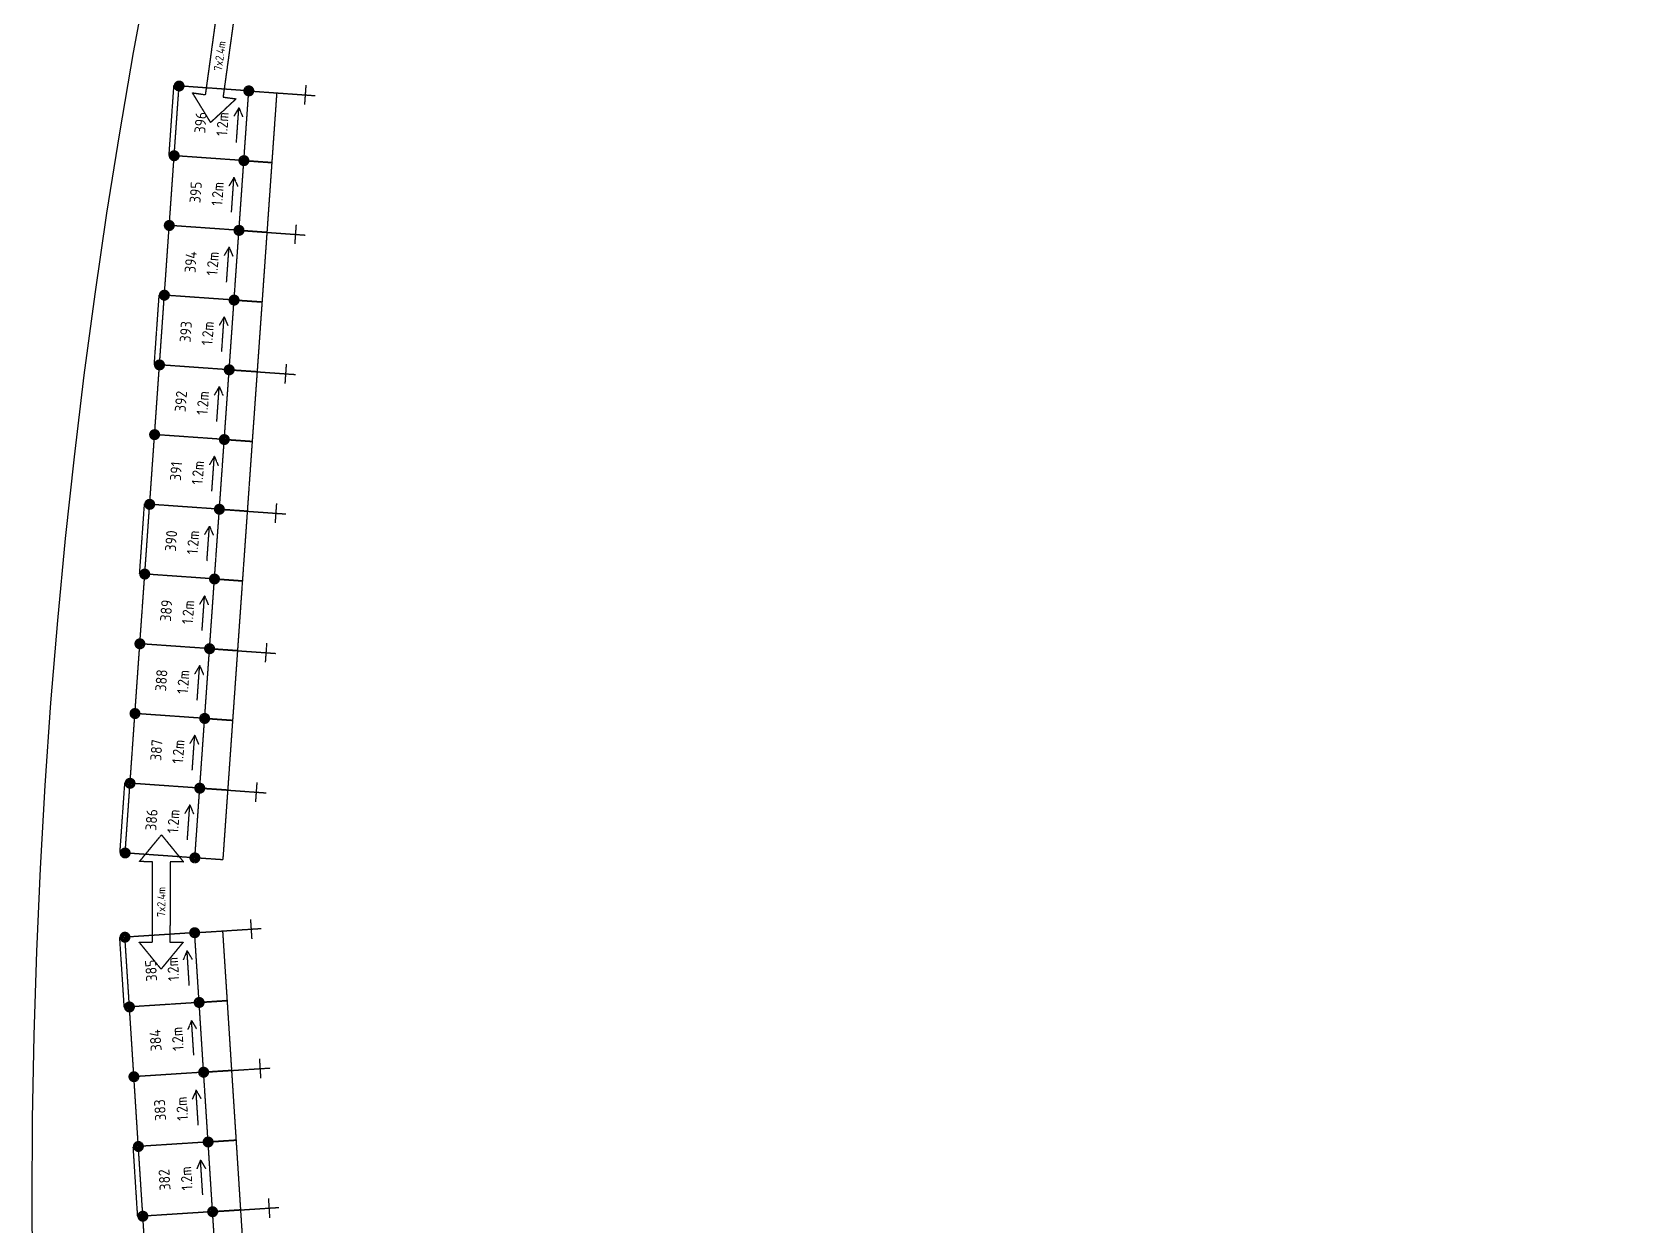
# Model space of a CAD drawing. Header units: millimetres. Extents: x -104667 to 131446, y -104429 to 134339.
# Drawn here: x -104667 to -75532, y 13225 to 34899 of the extents above; entities that cross this region are included whole.
import ezdxf
from ezdxf.enums import TextEntityAlignment as Align

# ---------------------------------------------------------------- set-up
doc = ezdxf.new("R2010")
doc.units = ezdxf.units.MM
doc.linetypes.add('KwikScaf_DASHED', pattern=[3.75, 2.5, -1.25])
doc.linetypes.add('KwikScaf_Line', pattern=[1, 1, 0])
doc.layers.get('0').update_dxf_attribs({"linetype": 'CONTINUOUS'})
doc.layers.add('KwikScaf Schematic', color=7, linetype='CONTINUOUS')
doc.styles.add('KwikScaf ISO', font='isocp.shx')

msp = doc.modelspace()

# ---------------------------------------------------------------- linework, layer by layer
msp.add_circle((13389, 13628), 118057)
at = {"layer": 'KwikScaf Schematic', "color": 3, "linetype": 'KwikScaf_Line'}
for p, q in [((-101513, 33762), (-101313, 35211)), ((-100996, 35168), (-101196, 33718)), ((-101421, 33257), (-101751, 33795)), ((-101751, 33795), (-101513, 33762)), ((-100958, 33686), (-101421, 33257)), ((-101196, 33718), (-100958, 33686)), ((-102717, 19826), (-102315, 20313)), ((-102315, 20313), (-101917, 19824)), ((-102477, 19825), (-102717, 19826)), ((-102481, 18362), (-102477, 19825)), ((-102157, 19824), (-102161, 18362)), ((-101917, 19824), (-102157, 19824)), ((-102322, 17874), (-102721, 18363)), ((-102721, 18363), (-102481, 18362)), ((-101921, 18361), (-102322, 17874)), ((-102161, 18362), (-101921, 18361))]:
    msp.add_line(p, q, dxfattribs=at)
at = {"layer": 'KwikScaf Schematic', "color": 1, "linetype": 'KwikScaf_DASHED'}
for p, q in [((-102094, 33926), (-102183, 32659)), ((-102362, 30125), (-102451, 28859)), ((-102629, 26325), (-102718, 25058)), ((-102986, 21257), (-103075, 19990)), ((-103079, 18447), (-102997, 17179)), ((-102834, 14645), (-102753, 13377))]:
    msp.add_line(p, q, dxfattribs=at)
at = {"layer": 'KwikScaf Schematic', "color": 1, "linetype": 'KwikScaf_Line'}
for p, q in [((-102084, 32652), (-101995, 33919)), ((-100728, 33830), (-101995, 33919)), ((-100817, 32563), (-100728, 33830)), ((-100728, 33830), (-100221, 33794)), ((-99710, 33583), (-99685, 33932)), ((-100908, 33524), (-100999, 33371)), ((-100953, 32891), (-100908, 33524)), ((-100908, 33524), (-100840, 33360)), ((-100221, 33794), (-100310, 32527)), ((-100221, 33794), (-99523, 33745)), ((-102173, 31385), (-102084, 32652)), ((-100817, 32563), (-102084, 32652)), ((-100906, 31296), (-100817, 32563)), ((-100817, 32563), (-100310, 32527)), ((-100310, 32527), (-100817, 32563)), ((-100310, 32527), (-100399, 31260)), ((-100998, 32257), (-101088, 32105)), ((-101042, 31624), (-100998, 32257)), ((-100998, 32257), (-100929, 32093)), ((-102262, 30118), (-102173, 31385)), ((-100906, 31296), (-102173, 31385)), ((-100995, 30029), (-100906, 31296)), ((-100906, 31296), (-100399, 31260)), ((-100399, 31260), (-100906, 31296)), ((-100399, 31260), (-100488, 29994)), ((-100399, 31260), (-99701, 31211)), ((-99888, 31049), (-99863, 31398)), ((-101087, 30991), (-101177, 30838)), ((-101131, 30357), (-101087, 30991)), ((-101087, 30991), (-101019, 30827)), ((-102351, 28852), (-102262, 30118)), ((-100995, 30029), (-102262, 30118)), ((-101084, 28762), (-100995, 30029)), ((-100995, 30029), (-100488, 29994)), ((-100488, 29994), (-100995, 30029)), ((-101176, 29724), (-101266, 29571)), ((-101220, 29090), (-101176, 29724)), ((-101176, 29724), (-101108, 29560)), ((-100488, 29994), (-100577, 28727)), ((-102440, 27585), (-102351, 28852)), ((-101084, 28762), (-102351, 28852)), ((-100066, 28515), (-100042, 28864)), ((-101173, 27496), (-101084, 28762)), ((-101084, 28762), (-100577, 28727)), ((-100577, 28727), (-101084, 28762)), ((-100577, 28727), (-100667, 27460)), ((-100577, 28727), (-99879, 28678)), ((-101265, 28457), (-101355, 28304)), ((-101309, 27823), (-101265, 28457)), ((-101265, 28457), (-101197, 28293)), ((-102529, 26318), (-102440, 27585)), ((-101173, 27496), (-102440, 27585)), ((-101262, 26229), (-101173, 27496)), ((-101173, 27496), (-100667, 27460)), ((-100667, 27460), (-101173, 27496)), ((-100667, 27460), (-100756, 26193)), ((-101354, 27190), (-101444, 27037)), ((-101399, 26556), (-101354, 27190)), ((-101354, 27190), (-101286, 27026)), ((-102618, 25051), (-102529, 26318)), ((-101262, 26229), (-102529, 26318)), ((-101352, 24962), (-101262, 26229)), ((-101262, 26229), (-100756, 26193)), ((-100756, 26193), (-101262, 26229)), ((-100244, 25982), (-100220, 26331)), ((-100756, 26193), (-100845, 24926)), ((-100756, 26193), (-100057, 26144)), ((-101443, 25923), (-101533, 25770)), ((-101488, 25290), (-101443, 25923)), ((-101443, 25923), (-101375, 25759)), ((-102708, 23784), (-102618, 25051)), ((-101352, 24962), (-102618, 25051)), ((-101441, 23695), (-101352, 24962)), ((-101352, 24962), (-100845, 24926)), ((-100845, 24926), (-101352, 24962)), ((-100845, 24926), (-100934, 23659)), ((-101532, 24656), (-101623, 24503)), ((-101577, 24023), (-101532, 24656)), ((-101532, 24656), (-101464, 24492)), ((-102797, 22517), (-102708, 23784)), ((-101441, 23695), (-102708, 23784)), ((-101530, 22428), (-101441, 23695)), ((-101441, 23695), (-100934, 23659)), ((-100934, 23659), (-101441, 23695)), ((-100934, 23659), (-101023, 22392)), ((-100934, 23659), (-100236, 23610)), ((-100423, 23448), (-100398, 23797)), ((-101621, 23389), (-101712, 23237)), ((-101666, 22756), (-101621, 23389)), ((-101621, 23389), (-101553, 23225)), ((-102886, 21250), (-102797, 22517)), ((-101530, 22428), (-102797, 22517)), ((-101619, 21161), (-101530, 22428)), ((-101530, 22428), (-101023, 22392)), ((-101023, 22392), (-101530, 22428)), ((-101023, 22392), (-101112, 21126)), ((-101711, 22122), (-101801, 21970)), ((-101755, 21489), (-101711, 22122)), ((-101711, 22122), (-101642, 21959)), ((-102975, 19983), (-102886, 21250)), ((-101619, 21161), (-102886, 21250)), ((-101708, 19894), (-101619, 21161)), ((-101619, 21161), (-101112, 21126)), ((-101112, 21126), (-101619, 21161)), ((-101112, 21126), (-101201, 19859)), ((-101112, 21126), (-100414, 21076)), ((-100601, 20914), (-100576, 21263)), ((-101800, 20856), (-101890, 20703)), ((-101844, 20222), (-101800, 20856)), ((-101800, 20856), (-101732, 20692)), ((-101708, 19894), (-102975, 19983)), ((-101201, 19859), (-101708, 19894)), ((-100669, 18426), (-100692, 18776)), ((-101712, 18535), (-102979, 18453)), ((-102897, 17186), (-102979, 18453)), ((-101712, 18535), (-101205, 18567)), ((-101630, 17267), (-101712, 18535)), ((-101205, 18567), (-100506, 18612)), ((-101205, 18567), (-101123, 17300)), ((-101850, 18208), (-101919, 18044)), ((-101809, 17574), (-101850, 18208)), ((-101850, 18208), (-101760, 18054)), ((-101630, 17267), (-102897, 17186)), ((-101630, 17267), (-101123, 17300)), ((-101123, 17300), (-101630, 17267)), ((-101549, 16000), (-101630, 17267)), ((-101123, 17300), (-101042, 16032)), ((-102816, 15918), (-102897, 17186)), ((-101768, 16940), (-101837, 16777)), ((-101727, 16307), (-101768, 16940)), ((-101768, 16940), (-101679, 16787)), ((-101549, 16000), (-101042, 16032)), ((-101042, 16032), (-101549, 16000)), ((-101042, 16032), (-100343, 16077)), ((-101042, 16032), (-100960, 14765)), ((-100507, 15891), (-100529, 16241)), ((-101549, 16000), (-102816, 15918)), ((-102735, 14651), (-102816, 15918)), ((-101467, 14732), (-101549, 16000)), ((-101687, 15673), (-101756, 15509)), ((-101646, 15039), (-101687, 15673)), ((-101687, 15673), (-101597, 15520)), ((-101467, 14732), (-102735, 14651)), ((-102653, 13384), (-102735, 14651)), ((-101467, 14732), (-100960, 14765)), ((-100960, 14765), (-101467, 14732)), ((-101386, 13465), (-101467, 14732)), ((-100960, 14765), (-100879, 13498)), ((-101605, 14405), (-101674, 14242)), ((-101565, 13772), (-101605, 14405)), ((-101605, 14405), (-101516, 14252)), ((-100344, 13357), (-100366, 13706)), ((-101386, 13465), (-102653, 13384)), ((-101386, 13465), (-100879, 13498)), ((-100879, 13498), (-101386, 13465)), ((-101304, 12198), (-101386, 13465)), ((-100879, 13498), (-100180, 13543)), ((-100879, 13498), (-100797, 12230)), ((-102572, 12116), (-102653, 13384))]:
    msp.add_line(p, q, dxfattribs=at)
at = {"layer": 'KwikScaf Schematic', "color": 1, "linetype": 'KwikScaf_Line', "const_width": 100}
for points in [[(-102044, 33922, -0.198912), (-102027, 33957, -0.198912), (-101991, 33969, -0.198912), (-101957, 33952, -0.198912), (-101945, 33915, -0.198912), (-101962, 33881, -0.198912), (-101998, 33869, -0.198912), (-102032, 33886, -0.198912)], [(-100778, 33833, -0.198912), (-100761, 33868, -0.198912), (-100724, 33880, -0.198912), (-100690, 33863, -0.198912), (-100678, 33826, -0.198912), (-100695, 33792, -0.198912), (-100731, 33780, -0.198912), (-100765, 33797, -0.198912)], [(-102134, 32656, -0.198912), (-102117, 32690, -0.198912), (-102080, 32702, -0.198912), (-102046, 32685, -0.198912), (-102034, 32649, -0.198912), (-102051, 32614, -0.198912), (-102087, 32602, -0.198912), (-102121, 32619, -0.198912)], [(-102134, 32656, -0.198912), (-102117, 32690, -0.198912), (-102080, 32702, -0.198912), (-102046, 32685, -0.198912), (-102034, 32649, -0.198912), (-102051, 32614, -0.198912), (-102087, 32602, -0.198912), (-102121, 32619, -0.198912)], [(-100867, 32566, -0.198912), (-100850, 32601, -0.198912), (-100813, 32613, -0.198912), (-100779, 32596, -0.198912), (-100767, 32559, -0.198912), (-100784, 32525, -0.198912), (-100820, 32513, -0.198912), (-100855, 32530, -0.198912)], [(-100867, 32566, -0.198912), (-100850, 32601, -0.198912), (-100813, 32613, -0.198912), (-100779, 32596, -0.198912), (-100767, 32559, -0.198912), (-100784, 32525, -0.198912), (-100820, 32513, -0.198912), (-100855, 32530, -0.198912)], [(-102223, 31389, -0.198912), (-102206, 31423, -0.198912), (-102169, 31435, -0.198912), (-102135, 31418, -0.198912), (-102123, 31382, -0.198912), (-102140, 31347, -0.198912), (-102176, 31335, -0.198912), (-102211, 31352, -0.198912)], [(-102223, 31389, -0.198912), (-102206, 31423, -0.198912), (-102169, 31435, -0.198912), (-102135, 31418, -0.198912), (-102123, 31382, -0.198912), (-102140, 31347, -0.198912), (-102176, 31335, -0.198912), (-102211, 31352, -0.198912)], [(-100956, 31300, -0.198912), (-100939, 31334, -0.198912), (-100902, 31346, -0.198912), (-100868, 31329, -0.198912), (-100856, 31293, -0.198912), (-100873, 31258, -0.198912), (-100910, 31246, -0.198912), (-100944, 31263, -0.198912)], [(-100956, 31300, -0.198912), (-100939, 31334, -0.198912), (-100902, 31346, -0.198912), (-100868, 31329, -0.198912), (-100856, 31293, -0.198912), (-100873, 31258, -0.198912), (-100910, 31246, -0.198912), (-100944, 31263, -0.198912)], [(-102312, 30122, -0.198912), (-102295, 30156, -0.198912), (-102258, 30168, -0.198912), (-102224, 30151, -0.198912), (-102212, 30115, -0.198912), (-102229, 30081, -0.198912), (-102265, 30068, -0.198912), (-102300, 30086, -0.198912)], [(-102312, 30122, -0.198912), (-102295, 30156, -0.198912), (-102258, 30168, -0.198912), (-102224, 30151, -0.198912), (-102212, 30115, -0.198912), (-102229, 30081, -0.198912), (-102265, 30068, -0.198912), (-102300, 30086, -0.198912)], [(-101045, 30033, -0.198912), (-101028, 30067, -0.198912), (-100992, 30079, -0.198912), (-100957, 30062, -0.198912), (-100945, 30026, -0.198912), (-100962, 29991, -0.198912), (-100999, 29979, -0.198912), (-101033, 29996, -0.198912)], [(-101045, 30033, -0.198912), (-101028, 30067, -0.198912), (-100992, 30079, -0.198912), (-100957, 30062, -0.198912), (-100945, 30026, -0.198912), (-100962, 29991, -0.198912), (-100999, 29979, -0.198912), (-101033, 29996, -0.198912)], [(-102401, 28855, -0.198912), (-102384, 28889, -0.198912), (-102348, 28901, -0.198912), (-102313, 28884, -0.198912), (-102301, 28848, -0.198912), (-102318, 28814, -0.198912), (-102355, 28802, -0.198912), (-102389, 28819, -0.198912)], [(-102401, 28855, -0.198912), (-102384, 28889, -0.198912), (-102348, 28901, -0.198912), (-102313, 28884, -0.198912), (-102301, 28848, -0.198912), (-102318, 28814, -0.198912), (-102355, 28802, -0.198912), (-102389, 28819, -0.198912)], [(-101134, 28766, -0.198912), (-101117, 28800, -0.198912), (-101081, 28812, -0.198912), (-101046, 28795, -0.198912), (-101034, 28759, -0.198912), (-101051, 28725, -0.198912), (-101088, 28712, -0.198912), (-101122, 28730, -0.198912)], [(-101134, 28766, -0.198912), (-101117, 28800, -0.198912), (-101081, 28812, -0.198912), (-101046, 28795, -0.198912), (-101034, 28759, -0.198912), (-101051, 28725, -0.198912), (-101088, 28712, -0.198912), (-101122, 28730, -0.198912)], [(-102490, 27588, -0.198912), (-102473, 27622, -0.198912), (-102437, 27635, -0.198912), (-102402, 27617, -0.198912), (-102390, 27581, -0.198912), (-102407, 27547, -0.198912), (-102444, 27535, -0.198912), (-102478, 27552, -0.198912)], [(-102490, 27588, -0.198912), (-102473, 27622, -0.198912), (-102437, 27635, -0.198912), (-102402, 27617, -0.198912), (-102390, 27581, -0.198912), (-102407, 27547, -0.198912), (-102444, 27535, -0.198912), (-102478, 27552, -0.198912)], [(-101223, 27499, -0.198912), (-101206, 27533, -0.198912), (-101170, 27545, -0.198912), (-101136, 27528, -0.198912), (-101123, 27492, -0.198912), (-101141, 27458, -0.198912), (-101177, 27446, -0.198912), (-101211, 27463, -0.198912)], [(-101223, 27499, -0.198912), (-101206, 27533, -0.198912), (-101170, 27545, -0.198912), (-101136, 27528, -0.198912), (-101123, 27492, -0.198912), (-101141, 27458, -0.198912), (-101177, 27446, -0.198912), (-101211, 27463, -0.198912)], [(-102579, 26321, -0.198912), (-102562, 26356, -0.198912), (-102526, 26368, -0.198912), (-102492, 26351, -0.198912), (-102479, 26314, -0.198912), (-102497, 26280, -0.198912), (-102533, 26268, -0.198912), (-102567, 26285, -0.198912)], [(-102579, 26321, -0.198912), (-102562, 26356, -0.198912), (-102526, 26368, -0.198912), (-102492, 26351, -0.198912), (-102479, 26314, -0.198912), (-102497, 26280, -0.198912), (-102533, 26268, -0.198912), (-102567, 26285, -0.198912)], [(-101312, 26232, -0.198912), (-101295, 26266, -0.198912), (-101259, 26279, -0.198912), (-101225, 26261, -0.198912), (-101213, 26225, -0.198912), (-101230, 26191, -0.198912), (-101266, 26179, -0.198912), (-101300, 26196, -0.198912)], [(-101312, 26232, -0.198912), (-101295, 26266, -0.198912), (-101259, 26279, -0.198912), (-101225, 26261, -0.198912), (-101213, 26225, -0.198912), (-101230, 26191, -0.198912), (-101266, 26179, -0.198912), (-101300, 26196, -0.198912)], [(-102668, 25054, -0.198912), (-102651, 25089, -0.198912), (-102615, 25101, -0.198912), (-102581, 25084, -0.198912), (-102569, 25047, -0.198912), (-102586, 25013, -0.198912), (-102622, 25001, -0.198912), (-102656, 25018, -0.198912)], [(-102668, 25054, -0.198912), (-102651, 25089, -0.198912), (-102615, 25101, -0.198912), (-102581, 25084, -0.198912), (-102569, 25047, -0.198912), (-102586, 25013, -0.198912), (-102622, 25001, -0.198912), (-102656, 25018, -0.198912)], [(-101401, 24965, -0.198912), (-101384, 25000, -0.198912), (-101348, 25012, -0.198912), (-101314, 24995, -0.198912), (-101302, 24958, -0.198912), (-101319, 24924, -0.198912), (-101355, 24912, -0.198912), (-101389, 24929, -0.198912)], [(-101401, 24965, -0.198912), (-101384, 25000, -0.198912), (-101348, 25012, -0.198912), (-101314, 24995, -0.198912), (-101302, 24958, -0.198912), (-101319, 24924, -0.198912), (-101355, 24912, -0.198912), (-101389, 24929, -0.198912)], [(-102757, 23788, -0.198912), (-102740, 23822, -0.198912), (-102704, 23834, -0.198912), (-102670, 23817, -0.198912), (-102658, 23781, -0.198912), (-102675, 23746, -0.198912), (-102711, 23734, -0.198912), (-102745, 23751, -0.198912)], [(-102757, 23788, -0.198912), (-102740, 23822, -0.198912), (-102704, 23834, -0.198912), (-102670, 23817, -0.198912), (-102658, 23781, -0.198912), (-102675, 23746, -0.198912), (-102711, 23734, -0.198912), (-102745, 23751, -0.198912)], [(-101491, 23698, -0.198912), (-101474, 23733, -0.198912), (-101437, 23745, -0.198912), (-101403, 23728, -0.198912), (-101391, 23691, -0.198912), (-101408, 23657, -0.198912), (-101444, 23645, -0.198912), (-101478, 23662, -0.198912)], [(-101491, 23698, -0.198912), (-101474, 23733, -0.198912), (-101437, 23745, -0.198912), (-101403, 23728, -0.198912), (-101391, 23691, -0.198912), (-101408, 23657, -0.198912), (-101444, 23645, -0.198912), (-101478, 23662, -0.198912)], [(-102847, 22521, -0.198912), (-102830, 22555, -0.198912), (-102793, 22567, -0.198912), (-102759, 22550, -0.198912), (-102747, 22514, -0.198912), (-102764, 22479, -0.198912), (-102800, 22467, -0.198912), (-102834, 22484, -0.198912)], [(-102847, 22521, -0.198912), (-102830, 22555, -0.198912), (-102793, 22567, -0.198912), (-102759, 22550, -0.198912), (-102747, 22514, -0.198912), (-102764, 22479, -0.198912), (-102800, 22467, -0.198912), (-102834, 22484, -0.198912)], [(-101580, 22432, -0.198912), (-101563, 22466, -0.198912), (-101526, 22478, -0.198912), (-101492, 22461, -0.198912), (-101480, 22425, -0.198912), (-101497, 22390, -0.198912), (-101533, 22378, -0.198912), (-101568, 22395, -0.198912)], [(-101580, 22432, -0.198912), (-101563, 22466, -0.198912), (-101526, 22478, -0.198912), (-101492, 22461, -0.198912), (-101480, 22425, -0.198912), (-101497, 22390, -0.198912), (-101533, 22378, -0.198912), (-101568, 22395, -0.198912)], [(-102936, 21254, -0.198912), (-102919, 21288, -0.198912), (-102882, 21300, -0.198912), (-102848, 21283, -0.198912), (-102836, 21247, -0.198912), (-102853, 21213, -0.198912), (-102889, 21200, -0.198912), (-102924, 21217, -0.198912)], [(-102936, 21254, -0.198912), (-102919, 21288, -0.198912), (-102882, 21300, -0.198912), (-102848, 21283, -0.198912), (-102836, 21247, -0.198912), (-102853, 21213, -0.198912), (-102889, 21200, -0.198912), (-102924, 21217, -0.198912)], [(-101669, 21165, -0.198912), (-101652, 21199, -0.198912), (-101615, 21211, -0.198912), (-101581, 21194, -0.198912), (-101569, 21158, -0.198912), (-101586, 21123, -0.198912), (-101622, 21111, -0.198912), (-101657, 21128, -0.198912)], [(-101669, 21165, -0.198912), (-101652, 21199, -0.198912), (-101615, 21211, -0.198912), (-101581, 21194, -0.198912), (-101569, 21158, -0.198912), (-101586, 21123, -0.198912), (-101622, 21111, -0.198912), (-101657, 21128, -0.198912)], [(-103025, 19987, -0.198912), (-103008, 20021, -0.198912), (-102971, 20033, -0.198912), (-102937, 20016, -0.198912), (-102925, 19980, -0.198912), (-102942, 19946, -0.198912), (-102978, 19934, -0.198912), (-103013, 19951, -0.198912)], [(-101758, 19898, -0.198912), (-101741, 19932, -0.198912), (-101705, 19944, -0.198912), (-101670, 19927, -0.198912), (-101658, 19891, -0.198912), (-101675, 19857, -0.198912), (-101712, 19844, -0.198912), (-101746, 19862, -0.198912)], [(-103029, 18450, -0.198912), (-103016, 18486, -0.198912), (-102982, 18503, -0.198912), (-102946, 18491, -0.198912), (-102929, 18456, -0.198912), (-102941, 18420, -0.198912), (-102976, 18403, -0.198912), (-103012, 18416, -0.198912)], [(-102947, 17183, -0.198912), (-102935, 17219, -0.198912), (-102901, 17236, -0.198912), (-102864, 17223, -0.198912), (-102848, 17189, -0.198912), (-102860, 17153, -0.198912), (-102894, 17136, -0.198912), (-102931, 17148, -0.198912)], [(-101680, 17264, -0.198912), (-101668, 17300, -0.198912), (-101633, 17317, -0.198912), (-101597, 17305, -0.198912), (-101580, 17270, -0.198912), (-101593, 17234, -0.198912), (-101627, 17217, -0.198912), (-101663, 17230, -0.198912)], [(-101599, 15997, -0.198912), (-101586, 16033, -0.198912), (-101552, 16050, -0.198912), (-101516, 16037, -0.198912), (-101499, 16003, -0.198912), (-101511, 15967, -0.198912), (-101545, 15950, -0.198912), (-101582, 15962, -0.198912)], [(-102866, 15915, -0.198912), (-102854, 15951, -0.198912), (-102819, 15968, -0.198912), (-102783, 15956, -0.198912), (-102766, 15922, -0.198912), (-102778, 15885, -0.198912), (-102813, 15869, -0.198912), (-102849, 15881, -0.198912)], [(-102784, 14648, -0.198912), (-102772, 14684, -0.198912), (-102738, 14701, -0.198912), (-102702, 14689, -0.198912), (-102685, 14654, -0.198912), (-102697, 14618, -0.198912), (-102731, 14601, -0.198912), (-102768, 14613, -0.198912)], [(-101517, 14729, -0.198912), (-101505, 14766, -0.198912), (-101470, 14782, -0.198912), (-101434, 14770, -0.198912), (-101417, 14736, -0.198912), (-101430, 14699, -0.198912), (-101464, 14683, -0.198912), (-101500, 14695, -0.198912)], [(-102703, 13380, -0.198912), (-102691, 13417, -0.198912), (-102656, 13434, -0.198912), (-102620, 13421, -0.198912), (-102603, 13387, -0.198912), (-102616, 13351, -0.198912), (-102650, 13334, -0.198912), (-102686, 13346, -0.198912)], [(-101436, 13462, -0.198912), (-101423, 13498, -0.198912), (-101389, 13515, -0.198912), (-101353, 13503, -0.198912), (-101336, 13468, -0.198912), (-101348, 13432, -0.198912), (-101383, 13415, -0.198912), (-101419, 13428, -0.198912)]]:
    msp.add_lwpolyline(points, format="xyb", close=True, dxfattribs=at)
at = {"layer": 'KwikScaf Schematic', "color": 1, "linetype": 'KwikScaf_Line'}
for points in [[(-101761, 18531, 100, 100, -0.198912), (-101749, 18568, 100, 100, -0.198912), (-101715, 18585, 100, 100, -0.198912), (-101679, 18572, 100, 100, -0.198912), (-101662, 18538, 100, 100, -0.198912), (-101674, 18502, 100, 100, -0.198912), (-101708, 18485, 100, 100, -0.198912), (-101745, 18497, 100, 100, -0.198912)], [(-102947, 17183, 100, 100, -0.198912), (-102935, 17219, 100, 100, -0.198912), (-102901, 17236, 100, 100, -0.198912), (-102864, 17223, 100, 100, -0.198912), (-102848, 17189, 100, 100, -0.198912), (-102860, 17153, 100, 100, -0.198912), (-102894, 17136, 100, 100, -0.198912), (-102931, 17148, 100, 100, -0.198912)], [(-101680, 17264, 100, 100, -0.198912), (-101668, 17300, 100, 100, -0.198912), (-101633, 17317, 100, 100, -0.198912), (-101597, 17305, 100, 100, -0.198912), (-101580, 17270, 100, 100, -0.198912), (-101593, 17234, 100, 100, -0.198912), (-101627, 17217, 100, 100, -0.198912), (-101663, 17230, 100, 100, -0.198912)], [(-101599, 15997, 100, 100, -0.198912), (-101586, 16033, 100, 100, -0.198912), (-101552, 16050, 100, 100, -0.198912), (-101516, 16037, 100, 100, -0.198912), (-101499, 16003, 100, 100, -0.198912), (-101511, 15967, 100, 100, -0.198912), (-101545, 15950, 100, 100, -0.198912), (-101582, 15962, 100, 100, -0.198912)], [(-102866, 15915, 100, 100, -0.198912), (-102854, 15951, 100, 100, -0.198912), (-102819, 15968, 100, 100, -0.198912), (-102783, 15956, 100, 100, -0.198912), (-102766, 15922, 100, 100, -0.198912), (-102778, 15885, 100, 100, -0.198912), (-102813, 15869, 100, 100, -0.198912), (-102849, 15881, 100, 100, -0.198912)], [(-102784, 14648, 100, 100, -0.198912), (-102772, 14684, 100, 100, -0.198912), (-102738, 14701, 100, 100, -0.198912), (-102702, 14689, 100, 100, -0.198912), (-102685, 14654, 100, 100, -0.198912), (-102697, 14618, 100, 100, -0.198912), (-102731, 14601, 100, 100, -0.198912), (-102768, 14613, 100, 100, -0.198912)], [(-101517, 14729, 100, 100, -0.198912), (-101505, 14766, 100, 100, -0.198912), (-101470, 14782, 100, 100, -0.198912), (-101434, 14770, 100, 100, -0.198912), (-101417, 14736, 100, 100, -0.198912), (-101430, 14699, 100, 100, -0.198912), (-101464, 14683, 100, 100, -0.198912), (-101500, 14695, 100, 100, -0.198912)], [(-102703, 13380, 100, 100, -0.198912), (-102691, 13417, 100, 100, -0.198912), (-102656, 13434, 100, 100, -0.198912), (-102620, 13421, 100, 100, -0.198912), (-102603, 13387, 100, 100, -0.198912), (-102616, 13351, 100, 100, -0.198912), (-102650, 13334, 100, 100, -0.198912), (-102686, 13346, 100, 100, -0.198912)], [(-101436, 13462, 100, 100, -0.198912), (-101423, 13498, 100, 100, -0.198912), (-101389, 13515, 100, 100, -0.198912), (-101353, 13503, 100, 100, -0.198912), (-101336, 13468, 100, 100, -0.198912), (-101348, 13432, 100, 100, -0.198912), (-101383, 13415, 100, 100, -0.198912), (-101419, 13428, 100, 100, -0.198912)]]:
    msp.add_lwpolyline(points, format="xyseb", close=True, dxfattribs=at)

# ---------------------------------------------------------------- texts
at = {"layer": 'KwikScaf Schematic', "style": 'KwikScaf ISO'}
for s, height, rotation, p in [('7x2.4m', 150, 82.1428, (-101254, 34465)), ('396', 200, 85.9759, (-101605, 33255)), ('1.2m', 200, 85.9759, (-101206, 33227)), ('395', 200, 85.9759, (-101694, 31988)), ('1.2m', 200, 85.9759, (-101295, 31960)), ('394', 200, 85.9759, (-101783, 30721)), ('1.2m', 200, 85.9759, (-101384, 30693)), ('393', 200, 85.9759, (-101873, 29454)), ('1.2m', 200, 85.9759, (-101474, 29426)), ('392', 200, 85.9759, (-101962, 28188)), ('1.2m', 200, 85.9759, (-101563, 28159)), ('391', 200, 85.9759, (-102051, 26921)), ('1.2m', 200, 85.9759, (-101652, 26893)), ('390', 200, 85.9759, (-102140, 25654)), ('1.2m', 200, 85.9759, (-101741, 25626)), ('389', 200, 85.9759, (-102229, 24387)), ('1.2m', 200, 85.9759, (-101830, 24359)), ('388', 200, 85.9759, (-102318, 23120)), ('1.2m', 200, 85.9759, (-101919, 23092)), ('387', 200, 85.9759, (-102407, 21853)), ('1.2m', 200, 85.9759, (-102008, 21825)), ('386', 200, 85.9759, (-102496, 20586)), ('1.2m', 200, 85.9759, (-102097, 20558)), ('7x2.4m', 150, 89.844, (-102319, 19093)), ('1.2m', 200, 93.6771, (-102105, 17873)), ('385', 200, 93.6771, (-102504, 17847)), ('384', 200, 93.6771, (-102423, 16580)), ('1.2m', 200, 93.6771, (-102023, 16606)), ('383', 200, 93.6771, (-102341, 15313)), ('1.2m', 200, 93.6771, (-101942, 15338)), ('1.2m', 200, 93.6771, (-101861, 14071)), ('382', 200, 93.6771, (-102260, 14045))]:
    msp.add_text(s, height=height, rotation=rotation, dxfattribs=at).set_placement(p, align=Align.MIDDLE_CENTER)

doc.saveas('drawing.dxf')
